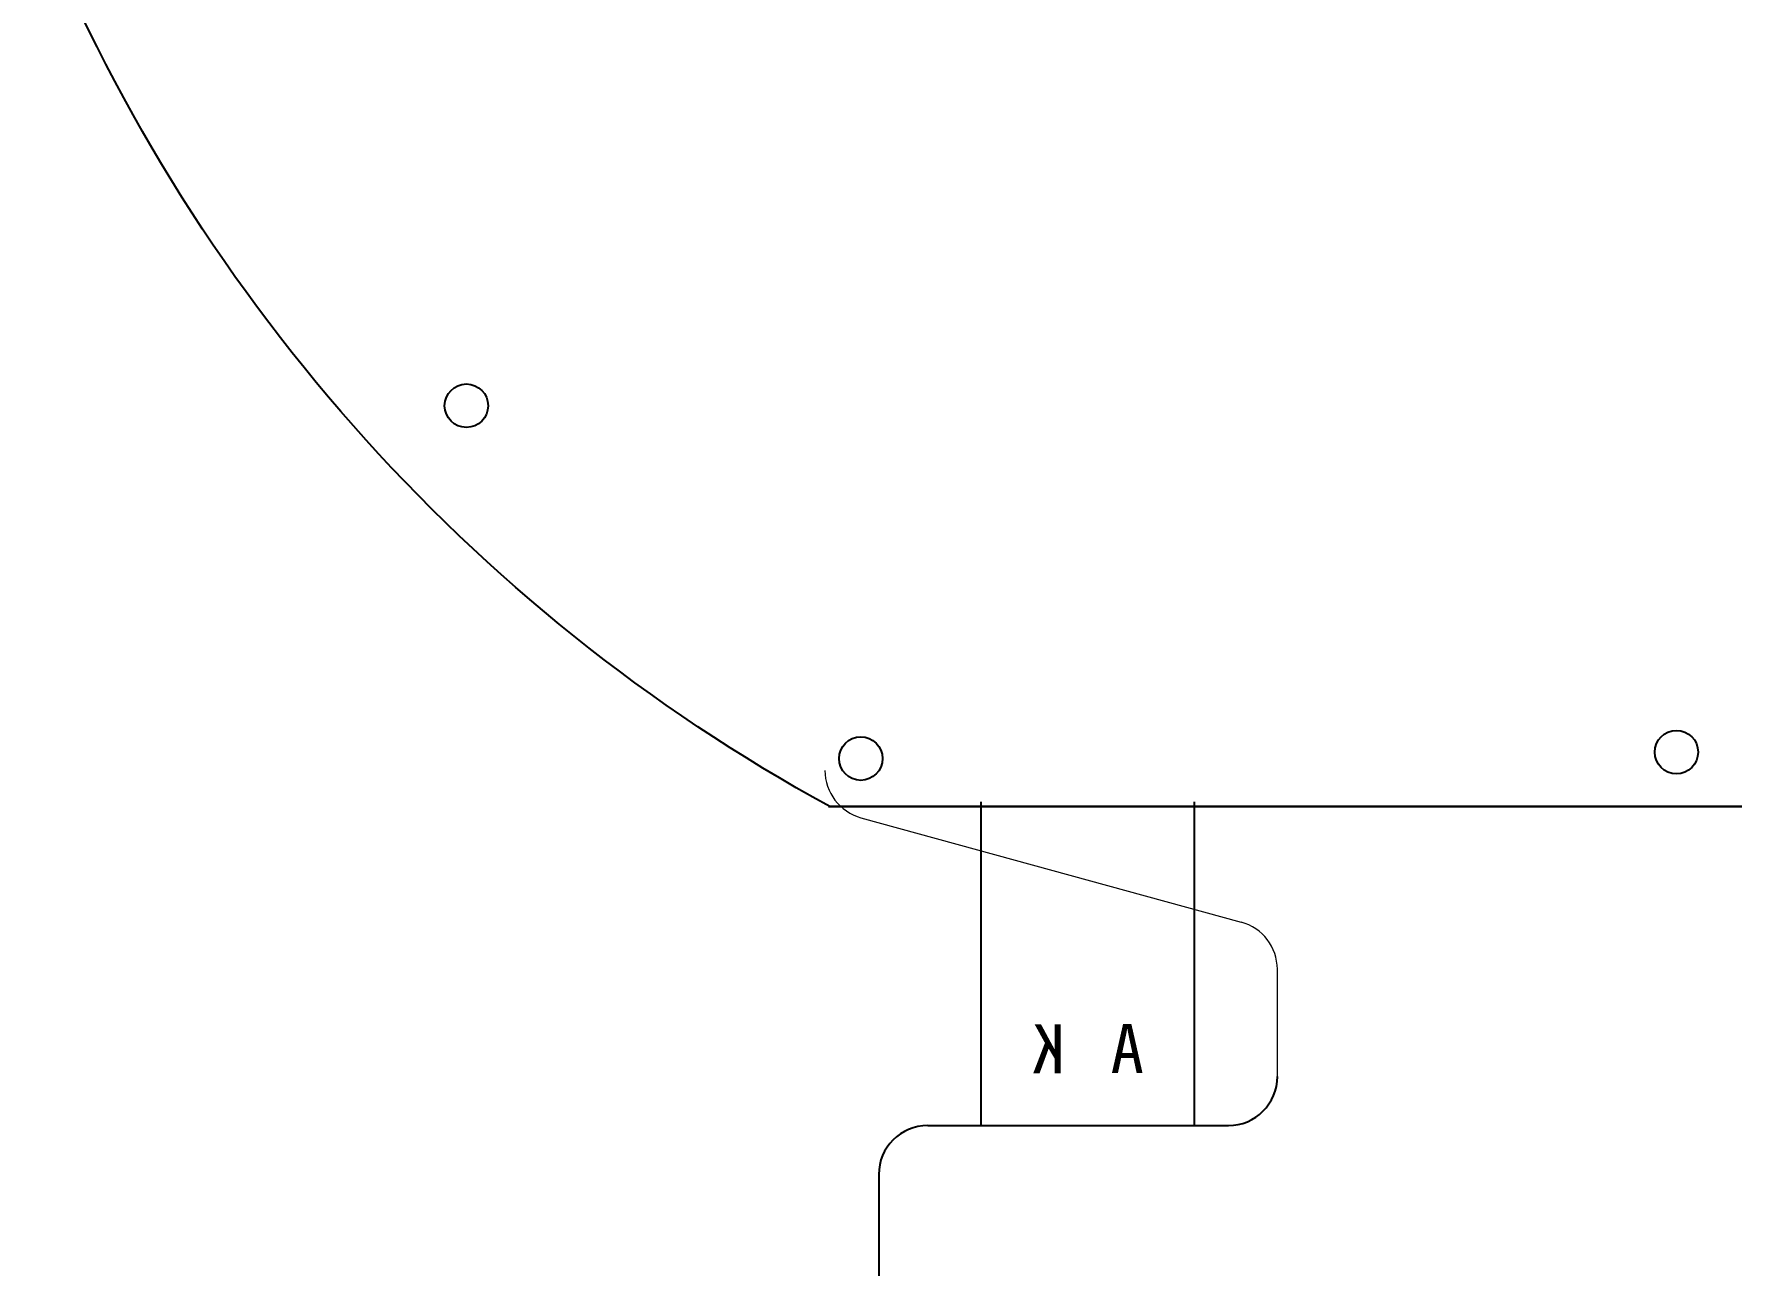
# Model space of a CAD drawing. Header units: millimetres. Extents: x 1040 to 3675, y 249 to 975.
# Drawn here: x 3357.21 to 3374.54, y 850.48 to 863.04 of the extents above; entities that cross this region are included whole.
import ezdxf

# ---------------------------------------------------------------- set-up
doc = ezdxf.new("R2010")
doc.units = ezdxf.units.MM
for name, color, linetype in [('BL', 6, 'Continuous'), ('dim', 3, 'Continuous'), ('FPC', 33, 'Continuous')]:
    doc.layers.add(name, color=color, linetype=linetype)
doc.styles.get("Standard").update_dxf_attribs({"font": 'txt', "bigfont": 'gbcbig.shx'})

msp = doc.modelspace()

# ---------------------------------------------------------------- linework, layer by layer
msp.add_line((3365.8344, 851.3993), (3365.8344, 842.9092))
for centre in [(3361.6224, 859.2474), (3365.6506, 855.6451), (3373.9812, 855.7118)]:
    msp.add_circle(centre, 0.2218)
msp.add_arc((3366.3344, 851.3993), 0.5, 90, 180)
at = {"layer": 'BL', "color": 0}
msp.add_line((3365.3212, 855.155), (3382.738, 855.155), dxfattribs=at)
at = {"layer": 'BL', "color": 4}
msp.add_lwpolyline([(3382.7501, 855.155), (3365.3333, 855.155, -0.1744288), (3357.2057, 864.346), (3357.2057, 877.7439, -0.2183869), (3368.1348, 888.175), (3370.8417, 888.175), (3377.2417, 888.175), (3379.9486, 888.175, -0.2179149), (3390.8657, 877.7743), (3390.8657, 864.3157, -0.1739646)], format="xyb", close=True, dxfattribs=at)
at = {"layer": 'dim'}
msp.add_line((3366.3344, 851.8993), (3369.4054, 851.8993), dxfattribs=at)
msp.add_arc((3369.4054, 852.3993), 0.5, 270, 0, dxfattribs=at)
at = {"layer": 'FPC'}
for p, q in [((3366.8814, 851.8993), (3366.8814, 855.205)), ((3369.0587, 851.8993), (3369.0587, 855.205))]:
    msp.add_line(p, q, dxfattribs=at)
at = {"layer": 'FPC', "lineweight": 5}
for p, q in [((3365.6526, 855.0421), (3369.5376, 853.9764)), ((3369.9054, 852.8095), (3369.9054, 853.4942)), ((3369.9054, 852.3993), (3369.9054, 853.4942))]:
    msp.add_line(p, q, dxfattribs=at)
for centre, start, end in [((3365.7849, 855.5243), 180, 254.66053), ((3369.4054, 853.4942), 360, 74.66053), ((3369.4054, 853.4942), 0, 74.66053)]:
    msp.add_arc(centre, 0.5, start, end, dxfattribs=at)

# ---------------------------------------------------------------- texts
at = {"layer": 'FPC', "extrusion": (0, 0, -1), "char_height": 0.5, "width": 0.21005, "attachment_point": 1, "text_direction": (-1, 0, 0)}
for s, insert in [('{\\fSimSun|b0|i0|c134|p2;K}', (3367.7413, 852.932)), ('{\\fSimSun|b0|i0|c134|p2;A}', (3368.5423, 852.9364))]:
    msp.add_mtext(s, dxfattribs=dict(at, insert=insert))

doc.saveas('drawing.dxf')
